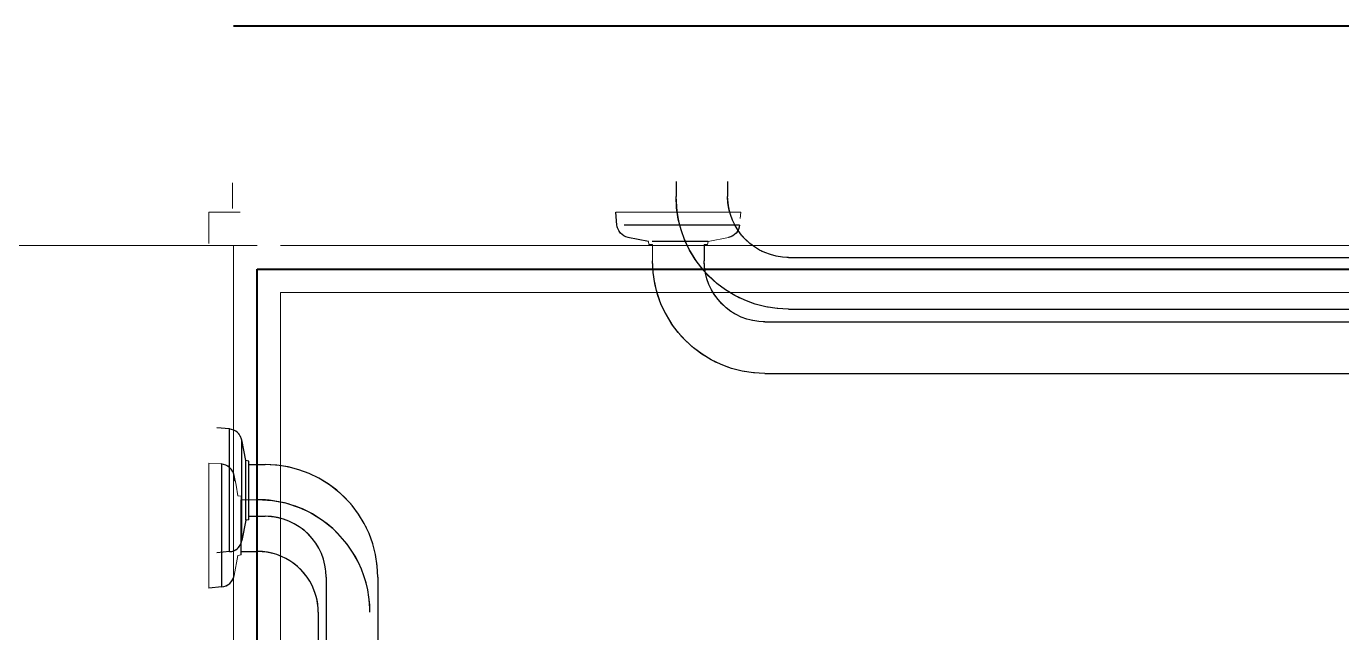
# Model space of a CAD drawing. Extents: x -14.2 to 52.3, y 3.7 to 90.9.
# Drawn here: x 28.76 to 29.6, y 20.622 to 21.009 of the extents above; entities that cross this region are included whole.
import ezdxf

# ---------------------------------------------------------------- set-up
doc = ezdxf.new("R2010")
doc.units = 0
doc.linetypes.add('limpo_PINI-PSG-PE-0102-LAZ-R00$0$IMPORT-IMPORT-DASHDOT', pattern=[1, 0.5, -0.25, 0, -0.25])
for name, color, linetype, lineweight, true_color in [('limpo_PINI-PSG-PE-0102-LAZ-R00$0$0-16', 7, 'limpo_PINI-PSG-PE-0102-LAZ-R00$0$IMPORT-IMPORT-DASHDOT', 5, 0x999999), ('limpo_PINI-PSG-PE-0102-LAZ-R00$0$0-19', 7, 'Continuous', 25, 0x999999), ('limpo_PINI-PSG-PE-0102-LAZ-R00$0$0-8', 7, 'Continuous', 5, 0x999999)]:
    doc.layers.add(name, color=color, linetype=linetype, lineweight=lineweight, true_color=true_color)
for name, color, linetype, lineweight in [('limpo_PINI-PSG-PE-0102-LAZ-R00$0$0-20', 7, 'Continuous', 5), ('limpo_PINI-PSG-PE-0102-LAZ-R00$0$A-WALL', 1, 'Continuous', 5), ('limpo_PINI-PSG-PE-0102-LAZ-R00$0$A-WALL-FNSH', 1, 'Continuous', 40), ('limpo_PINI-PSG-PE-0102-LAZ-R00$0$LAYOUT_AMB_LAZ_dwg', 8, 'Continuous', 5)]:
    doc.layers.add(name, color=color, linetype=linetype, lineweight=lineweight)
doc.layers.add('limpo_PINI-PSG-PE-0102-LAZ-R00$0$XR_ARQT', color=7, linetype='Continuous')
doc.layers.add('XR_ARQT', color=7, linetype='Continuous')

# ---------------------------------------------------------------- blocks, each defined once
blk = doc.blocks.new('limpo_PINI-PSG-PE-0102-LAZ-R00$0$LAZ GERAL - PNE_dwg-25011385-009 - PRE - PAV_ LAZER - GERAL')
at = {"layer": 'limpo_PINI-PSG-PE-0102-LAZ-R00$0$0-16'}
blk.add_arc((8.45336, -4.88281), 0.75, 4.0418, 355.9582, dxfattribs=at)
at = {"layer": 'limpo_PINI-PSG-PE-0102-LAZ-R00$0$0-19'}
for points in [[(7.54778, -3.92051), (7.54778, -3.92296), (7.54778, -3.93015), (7.54778, -3.93015)], [(7.58078, -3.92051), (7.58078, -3.92296), (7.58078, -3.93015), (7.58078, -3.93015)], [(7.6197, -3.96907), (7.6197, -3.96907), (8.30872, -3.96907), (8.30872, -3.96907)], [(7.6197, -4.00207), (7.6197, -4.00207), (8.30872, -4.00207), (8.30872, -4.00207)], [(7.26246, -4.07852), (7.26246, -4.07852), (7.25428, -4.07795), (7.25428, -4.07795)], [(7.27035, -4.08585), (7.26951, -4.0819), (7.2664, -4.07908), (7.26217, -4.07852)], [(7.26246, -4.08331), (7.26246, -4.08331), (7.26246, -4.07852), (7.26246, -4.07852)], [(7.26246, -4.15693), (7.26246, -4.15693), (7.26246, -4.08331), (7.26246, -4.08331)], [(7.27035, -4.08952), (7.27035, -4.08952), (7.27035, -4.08557), (7.27035, -4.08557)], [(7.27289, -4.09882), (7.27289, -4.09882), (7.27035, -4.08557), (7.27035, -4.08557)], [(7.27035, -4.14987), (7.27035, -4.14987), (7.27035, -4.08952), (7.27035, -4.08952)], [(7.27289, -4.10108), (7.27289, -4.10108), (7.27289, -4.09882), (7.27289, -4.09882)], [(7.27487, -4.09911), (7.27487, -4.09911), (7.27289, -4.09882), (7.27289, -4.09882)], [(7.27289, -4.1369), (7.27289, -4.1369), (7.27289, -4.10108), (7.27289, -4.10108)], [(7.27487, -4.10136), (7.27487, -4.10136), (7.27487, -4.09911), (7.27487, -4.09911)], [(7.27487, -4.10136), (7.27487, -4.10136), (7.2853, -4.10136), (7.2853, -4.10136)], [(7.27487, -4.13662), (7.27487, -4.13662), (7.27487, -4.10136), (7.27487, -4.10136)], [(7.27487, -4.13436), (7.27487, -4.13436), (7.2853, -4.13436), (7.2853, -4.13436)], [(7.27289, -4.1369), (7.27289, -4.1369), (7.27035, -4.14987), (7.27035, -4.14987)], [(7.27487, -4.13662), (7.27487, -4.13662), (7.27289, -4.1369), (7.27289, -4.1369)], [(7.26246, -4.15693), (7.2664, -4.15693), (7.26951, -4.15382), (7.27035, -4.14987)], [(7.26246, -4.15693), (7.26246, -4.15693), (7.25428, -4.15777), (7.25428, -4.15777)], [(7.32422, -4.17329), (7.32422, -4.17329), (7.32422, -4.8623), (7.32422, -4.8623)], [(7.35722, -4.17329), (7.35722, -4.17329), (7.35722, -4.8623), (7.35722, -4.8623)]]:
    blk.add_open_spline(points, degree=3, dxfattribs=at)
for points in [[(7.6197, -4.00207), (7.6197, -4.00207), (7.57993, -4.00207), (7.54778, -3.96992), (7.54778, -3.93015)], [(7.6197, -3.96907), (7.6197, -3.96907), (7.59827, -3.96907), (7.58078, -3.95158), (7.58078, -3.93015)], [(7.35722, -4.17329), (7.35722, -4.17329), (7.35722, -4.13352), (7.32507, -4.10136), (7.2853, -4.10136)], [(7.32422, -4.17329), (7.32422, -4.17329), (7.32422, -4.15185), (7.30674, -4.13436), (7.2853, -4.13436)]]:
    blk.add_open_spline(points, degree=3, knots=[0.3333333, 0.3333333, 0.3333333, 0.3333333, 0.3333333, 1, 1, 1, 1], dxfattribs=at)
at = {"layer": 'limpo_PINI-PSG-PE-0102-LAZ-R00$0$0-20', "flags": 128}
for points in [[(8.30872, -4.00207), (7.6197, -4.00207), (7.60632, -4.00083), (7.59571, -3.99798), (7.58807, -3.99478), (7.57931, -3.98969), (7.57291, -3.9848), (7.56638, -3.97845), (7.56106, -3.97183), (7.55601, -3.96363), (7.55289, -3.95686), (7.55005, -3.94817), (7.54843, -3.93986), (7.54778, -3.93015), (7.54778, -3.92149)], [(7.58078, -3.92149), (7.58078, -3.93015), (7.58123, -3.93604), (7.58238, -3.94115), (7.58347, -3.94434), (7.58513, -3.94799), (7.58754, -3.95203), (7.59037, -3.95568), (7.59447, -3.95974), (7.6003, -3.96387), (7.60294, -3.96526), (7.60681, -3.96687), (7.61172, -3.96824), (7.61448, -3.96872), (7.6185, -3.96905), (7.6197, -3.96907), (8.30872, -3.96907)], [(7.35722, -4.8623), (7.35722, -4.17329), (7.35599, -4.15991), (7.35314, -4.14929), (7.34993, -4.14165), (7.34485, -4.13289), (7.33995, -4.12649), (7.33361, -4.11996), (7.32698, -4.11464), (7.31878, -4.10959), (7.31201, -4.10647), (7.30333, -4.10363), (7.29502, -4.10201), (7.2853, -4.10136), (7.27487, -4.10136), (7.27487, -4.09911), (7.27289, -4.09882), (7.27162, -4.0922), (7.27035, -4.08585), (7.2697, -4.08387), (7.26866, -4.08214), (7.26747, -4.08085), (7.26615, -4.07989), (7.26458, -4.07912), (7.26343, -4.07875), (7.26246, -4.07852), (7.25428, -4.07795)], [(7.25428, -4.15777), (7.25837, -4.15735), (7.26246, -4.15693), (7.26456, -4.15662), (7.26763, -4.15482), (7.26988, -4.15144), (7.27035, -4.14987), (7.27289, -4.1369), (7.27487, -4.13662), (7.27487, -4.13436), (7.2853, -4.13436), (7.29119, -4.13481), (7.29631, -4.13596), (7.29949, -4.13705), (7.30315, -4.13871), (7.30718, -4.14113), (7.31084, -4.14395), (7.31489, -4.14805), (7.31902, -4.15388), (7.32042, -4.15652), (7.32203, -4.1604), (7.3234, -4.1653), (7.32387, -4.16806), (7.32421, -4.17209), (7.32422, -4.17329), (7.32422, -4.8623)]]:
    blk.add_lwpolyline(points, dxfattribs=at)
at = {"layer": 'limpo_PINI-PSG-PE-0102-LAZ-R00$0$0-8'}
blk.add_line((7.26428, -3.92149), (7.26428, -3.93786), dxfattribs=at)
blk = doc.blocks.new('limpo_PINI-PSG-PE-0102-LAZ-R00$0$LAYOUT_AMB_LAZ_dwg-2867451-5PPE_008_LAZER__P_A_0_09_')
at = {"color": 9, "lineweight": 5, "flags": 128}
for points in [[(37429.33, 15110.72), (37409.33, 15110.72), (37409.33, 15090.72)], [(38453.76, 15007.77), (37764.75, 15007.77), (37751.37, 15009), (37740.76, 15011.85), (37733.12, 15015.06), (37724.36, 15020.14), (37717.96, 15025.04), (37711.43, 15031.38), (37706.1, 15038.01), (37701.06, 15046.21), (37697.94, 15052.98), (37695.1, 15061.66), (37693.48, 15069.98), (37692.83, 15079.69), (37692.83, 15090.13), (37690.57, 15090.13), (37690.29, 15092.1), (37683.66, 15093.37), (37677.31, 15094.64), (37675.34, 15095.29), (37673.6, 15096.33), (37672.32, 15097.53), (37671.35, 15098.84), (37670.59, 15100.41), (37670.22, 15101.56), (37669.98, 15102.54), (37669.42, 15110.72), (37749.24, 15110.72), (37748.81, 15106.63)], [(37748.39, 15102.54), (37748.09, 15100.43), (37746.29, 15097.36), (37742.91, 15095.11), (37741.34, 15094.64), (37728.37, 15092.1), (37728.08, 15090.13), (37725.83, 15090.13), (37725.83, 15079.69), (37726.27, 15073.8), (37727.42, 15068.69), (37728.51, 15065.5), (37730.18, 15061.84), (37732.59, 15057.81), (37735.42, 15054.15), (37739.51, 15050.1), (37745.35, 15045.97), (37747.99, 15044.58), (37751.86, 15042.97), (37756.76, 15041.59), (37759.52, 15041.12), (37763.55, 15040.79), (37764.75, 15040.77), (38453.76, 15040.77)], [(37512.28, 14855.29), (37511.04, 14868.67), (37508.19, 14879.28), (37504.98, 14886.93), (37499.9, 14895.68), (37495.01, 14902.09), (37488.66, 14908.61), (37482.04, 14913.94), (37473.84, 14918.98), (37467.06, 14922.11), (37458.38, 14924.94), (37450.07, 14926.57), (37440.35, 14927.21), (37429.92, 14927.21), (37429.92, 14929.47), (37427.94, 14929.75), (37426.67, 14936.38), (37425.4, 14942.73), (37424.75, 14944.71), (37423.71, 14946.44), (37422.52, 14947.72), (37421.2, 14948.69), (37419.64, 14949.45), (37418.48, 14949.83), (37417.51, 14950.06), (37409.33, 14950.63), (37409.33, 14870.81)], [(37413.42, 14871.23), (37417.51, 14871.65), (37419.61, 14871.96), (37422.69, 14873.76), (37424.93, 14877.13), (37425.4, 14878.7), (37427.94, 14891.68), (37429.92, 14891.96), (37429.92, 14894.21), (37440.35, 14894.21), (37446.25, 14893.77), (37451.36, 14892.62), (37454.55, 14891.53), (37458.2, 14889.87), (37462.24, 14887.45), (37465.89, 14884.63), (37469.95, 14880.53), (37474.07, 14874.7), (37475.47, 14872.06), (37477.08, 14868.18), (37478.45, 14863.28), (37478.93, 14860.52), (37479.26, 14856.49), (37479.28, 14855.29), (37479.28, 14166.28)]]:
    blk.add_lwpolyline(points, dxfattribs=at)
at = {"color": 71, "lineweight": 25}
for points in [[(37669.98, 15102.54), (37669.98, 15102.54), (37669.42, 15110.72), (37669.42, 15110.72)], [(37677.31, 15094.64), (37673.37, 15095.48), (37670.55, 15098.59), (37669.98, 15102.82)], [(37748.39, 15102.54), (37748.39, 15102.54), (37674.78, 15102.54), (37674.78, 15102.54)], [(37748.39, 15102.54), (37748.39, 15098.59), (37745.29, 15095.48), (37741.34, 15094.64)], [(37690.29, 15092.1), (37690.29, 15092.1), (37677.03, 15094.64), (37677.03, 15094.64)], [(37728.37, 15092.1), (37728.37, 15092.1), (37692.55, 15092.1), (37692.55, 15092.1)], [(37725.83, 15090.13), (37725.83, 15090.13), (37725.83, 15079.69), (37725.83, 15079.69)], [(37764.75, 15040.77), (37764.75, 15040.77), (38453.76, 15040.77), (38453.76, 15040.77)], [(37764.75, 15007.77), (37764.75, 15007.77), (38453.76, 15007.77), (38453.76, 15007.77)], [(37425.4, 14942.73), (37424.56, 14946.68), (37421.46, 14949.5), (37417.23, 14950.06)], [(37417.51, 14945.27), (37417.51, 14945.27), (37417.51, 14950.06), (37417.51, 14950.06)], [(37417.51, 14871.65), (37417.51, 14871.65), (37417.51, 14945.27), (37417.51, 14945.27)], [(37425.4, 14939.06), (37425.4, 14939.06), (37425.4, 14943.01), (37425.4, 14943.01)], [(37429.92, 14891.96), (37429.92, 14891.96), (37429.92, 14927.21), (37429.92, 14927.21)], [(37477.55, 14916.89), (37466.7, 14923.44), (37453.97, 14927.21), (37440.35, 14927.21)], [(37429.92, 14894.21), (37429.92, 14894.21), (37440.35, 14894.21), (37440.35, 14894.21)], [(37477.55, 14866.76), (37472.63, 14882.63), (37457.8, 14894.21), (37440.35, 14894.21)], [(37417.51, 14871.65), (37417.51, 14871.65), (37409.33, 14870.81), (37409.33, 14870.81)], [(37417.51, 14871.65), (37421.46, 14871.65), (37424.56, 14874.75), (37425.4, 14878.7)], [(37479.28, 14855.29), (37479.28, 14855.29), (37479.28, 14166.28), (37479.28, 14166.28)]]:
    blk.add_open_spline(points, degree=3, dxfattribs=at)
for points, knots in [([(37764.75, 15007.77), (37764.75, 15007.77), (37724.98, 15007.77), (37692.83, 15039.92), (37692.83, 15079.69)], [0.3333333, 0.3333333, 0.3333333, 0.3333333, 0.3333333, 1, 1, 1, 1]), ([(37764.75, 15040.77), (37764.75, 15040.77), (37743.31, 15040.77), (37725.83, 15058.25), (37725.83, 15079.69)], [0.3333333, 0.3333333, 0.3333333, 0.3333333, 0.3333333, 1, 1, 1, 1]), ([(37512.28, 14855.29), (37512.28, 14855.29), (37512.28, 14881.44), (37498.38, 14904.3), (37477.55, 14916.89)], [0.3333333, 0.3333333, 0.3333333, 0.3333333, 0.3333333, 0.771679, 0.771679, 0.771679, 0.771679]), ([(37479.28, 14855.29), (37479.28, 14855.29), (37479.28, 14859.28), (37478.67, 14863.13), (37477.55, 14866.76)], [0.3333333, 0.3333333, 0.3333333, 0.3333333, 0.3333333, 0.4573473, 0.4573473, 0.4573473, 0.4573473])]:
    blk.add_open_spline(points, degree=3, knots=knots, dxfattribs=at)
blk = doc.blocks.new('limpo_PINI-PSG-PE-0102-LAZ-R00$0$A$C745163c0')
at = {"layer": 'limpo_PINI-PSG-PE-0102-LAZ-R00$0$A-WALL', "color": 170, "lineweight": 40}
for p, q in [((17079.14, -600.13), (14810, -600.13)), ((14825, -755.13), (16689.14, -755.13)), ((14825, -6095), (14825, -755.13))]:
    blk.add_line(p, q, dxfattribs=at)
at = {"layer": 'limpo_PINI-PSG-PE-0102-LAZ-R00$0$A-WALL', "color": 50}
for p, q in [((14825, -740.13), (14670, -740.13)), ((14810, -740.13), (14810, -6080)), ((14840, -740.13), (16674.14, -740.13))]:
    blk.add_line(p, q, dxfattribs=at)
at = {"layer": 'limpo_PINI-PSG-PE-0102-LAZ-R00$0$A-WALL-FNSH', "lineweight": 5}
for p, q in [((14840, -770.13), (16674.14, -770.13)), ((14840, -6080), (14840, -770.13))]:
    blk.add_line(p, q, dxfattribs=at)
at = {"layer": 'limpo_PINI-PSG-PE-0102-LAZ-R00$0$LAYOUT_AMB_LAZ_dwg', "color": 9}
blk.add_blockref('limpo_PINI-PSG-PE-0102-LAZ-R00$0$LAYOUT_AMB_LAZ_dwg-2867451-5PPE_008_LAZER__P_A_0_09_', (-22615.15, -15829.56), dxfattribs=at)
blk = doc.blocks.new('limpo_PINI-PSG-PE-0102-LAZ-R00')
at = {"layer": 'limpo_PINI-PSG-PE-0102-LAZ-R00$0$XR_ARQT', "xscale": 0.001000000000038553, "yscale": 0.001000000000038553, "zscale": 0.001000000000038553}
blk.add_blockref('limpo_PINI-PSG-PE-0102-LAZ-R00$0$A$C745163c0', (14.12396, 21.59203), dxfattribs=at)
at = {"layer": 'limpo_PINI-PSG-PE-0102-LAZ-R00$0$XR_ARQT'}
blk.add_blockref('limpo_PINI-PSG-PE-0102-LAZ-R00$0$LAZ GERAL - PNE_dwg-25011385-009 - PRE - PAV_ LAZER - GERAL', (21.66891, 24.81343), dxfattribs=at)

msp = doc.modelspace()

# ---------------------------------------------------------------- block references
at = {"layer": 'XR_ARQT'}
msp.add_blockref('limpo_PINI-PSG-PE-0102-LAZ-R00', (-0.04177, 0.01702), dxfattribs=at)

doc.saveas('drawing.dxf')
